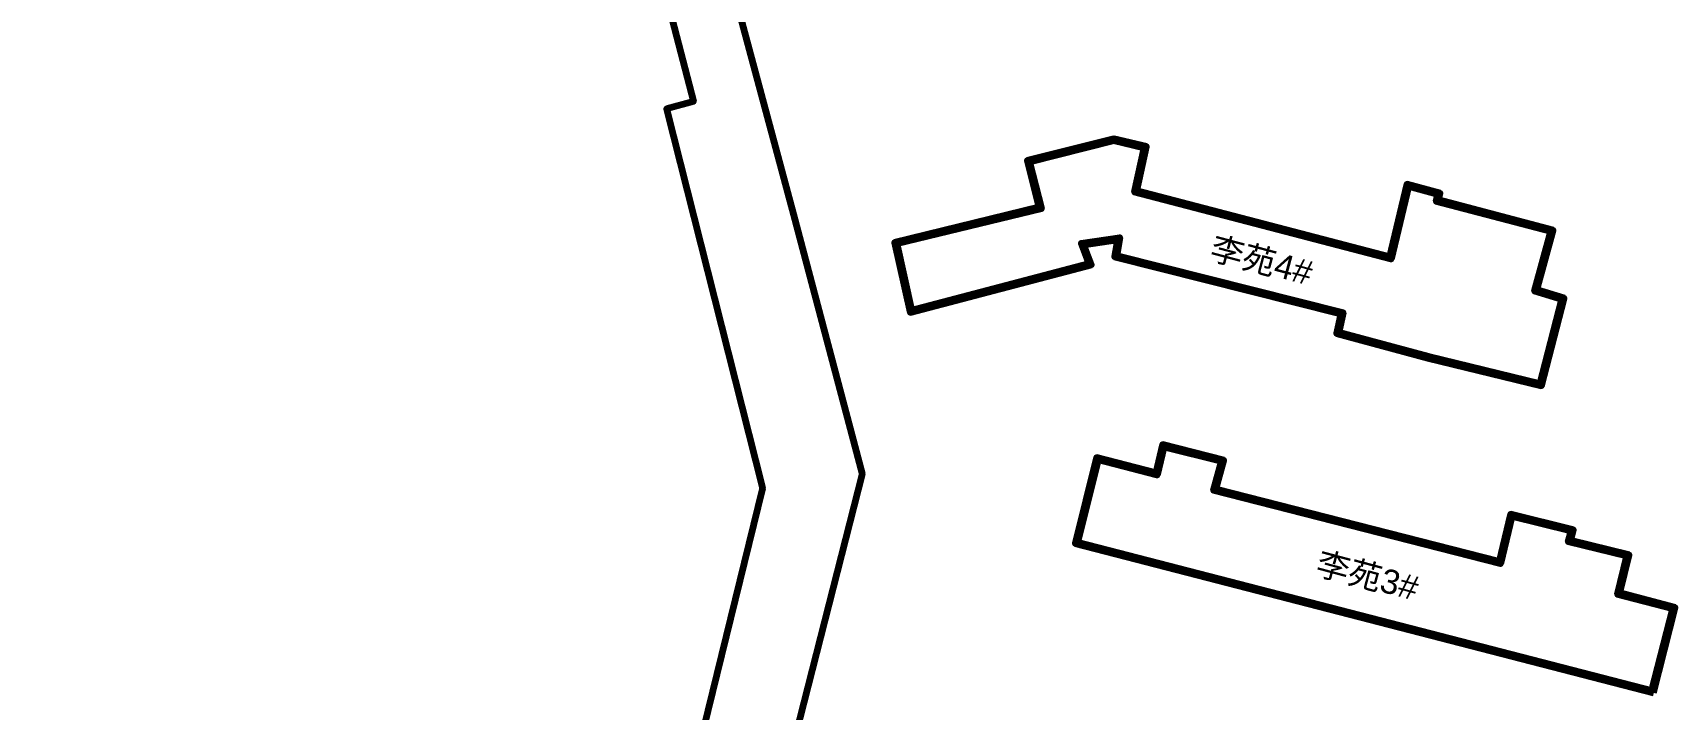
# Model space of a CAD drawing. Header units: millimetres. Extents: x -326080 to 309193, y -226399 to 796887.
# Drawn here: x 28887 to 232384, y 568953 to 652706 of the extents above; entities that cross this region are included whole.
import ezdxf

# ---------------------------------------------------------------- set-up
doc = ezdxf.new("R2010")
doc.units = ezdxf.units.MM
doc.layers.add('wall-floor', color=7, linetype='Continuous')
doc.styles.get("Standard").update_dxf_attribs({"font": 'arial.ttf'})

msp = doc.modelspace()

# ---------------------------------------------------------------- linework, layer by layer
at = {"layer": 'wall-floor', "linetype": 'ByBlock', "lineweight": 211}
for points in [[(81802.483, 789103.228), (96697.09, 731675.576), (106437.738, 693393.457), (111404.757, 673872.372), (123132.249, 630224.171), (131628.78, 598078.897), (118235.267, 545493.951)], [(73943.172, 786834.081), (79887.144, 764420.727), (85328.101, 743904.126), (93217.434, 711699.866), (99927.909, 685831.774), (110747.28, 644206.299), (107419.884, 643316.26), (119294.565, 596326.987), (107432.418, 548074.284), (93468.492, 552332.762), (89622.49, 537309.794), (84019.593, 515424.176), (92129.679, 513453.528), (87864.404, 496932.147), (100127.094, 493675.246), (87556.739, 444768.588), (52299.597, 500149.935), (39829.288, 517965.464), (35166.793, 528808.604), (28886.666, 552397.187)], [(229507.882, 571262.935), (232092.206, 581387.618), (225235.573, 583164.415), (226403.744, 587885.612), (219140.794, 589662.409), (219508.393, 590984.449), (212166.689, 592818.125), (210741.045, 586932.187), (175194.49, 596017.06), (176153.355, 599627.1), (169025.716, 601416.139), (168194.693, 597933.895), (160875.284, 599818.784), (158314.712, 589647.719), (229507.882, 571262.935)]]:
    msp.add_lwpolyline(points, dxfattribs=at)
for points in [[(201725.921, 612424.592), (215830.754, 608986.297), (218611.952, 619842.457), (215248.918, 620878.891), (217287.73, 628275.649), (203054.867, 632007.357), (203252.657, 632844.099), (199147.669, 633970.417), (197004.463, 624973.213), (165683.956, 633133.75), (166863.035, 638618.742), (162837.734, 639579.547), (152080.618, 636884.391), (153556.52, 631099.156), (135673.843, 626749.137), (137576.531, 618081.004), (160051.306, 623957.541), (159126.786, 626449.75), (163266.713, 627090.147), (162916.49, 624962.959), (190968.525, 617888.965), (190428.586, 615478.918)], [(201785.668, 612657.055), (215657.132, 609275.648), (218322.7, 619680.461), (214955.657, 620718.13), (216991.779, 628105.132), (202767.419, 631834.611), (202965.819, 632673.931), (199323.602, 633673.275), (197181.135, 624679.169), (165401.008, 632959.459), (166579.081, 638439.777), (162839.116, 639332.475), (152372.753, 636710.166), (153849.065, 630923.32), (135958.571, 626571.399), (137757.411, 618376.368), (159734.07, 624122.661), (158799.495, 626641.977), (163557.329, 627377.957), (163189.152, 625141.714), (191253.809, 618064.537), (190713.007, 615650.639)], [(229680.902, 570970.382), (232383.891, 581559.959), (225525.562, 583337.195), (226694.515, 588061.555), (219438.359, 589836.69), (219805.639, 591157.581), (211990.334, 593109.544), (210565.003, 587224.894), (175488.64, 596189.597), (176447.772, 599800.646), (168848.635, 601708.031), (168017.959, 598227.237), (160701.456, 600111.378), (158023.738, 589474.986)]]:
    msp.add_lwpolyline(points, close=True, dxfattribs=at)

# ---------------------------------------------------------------- texts
for s, p in [('李苑4#', (174547.163, 624743.039)), ('李苑3#', (187672.315, 585700.665))]:
    msp.add_text(s, height=3000, rotation=345, dxfattribs=at).set_placement(p)

doc.saveas('drawing.dxf')
